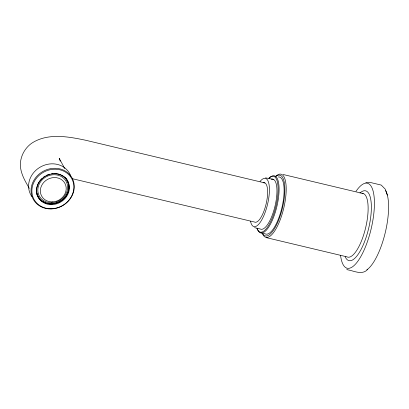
<?xml version="1.0" encoding="UTF-8"?>
<svg xmlns="http://www.w3.org/2000/svg" width="409" height="409" viewBox="0 0 409 409"><rect width="100%" height="100%" fill="white"/><g stroke="black" fill="none" stroke-linecap="round" stroke-linejoin="round"><path stroke-width="0.61" d="M367.507 269.603C361.965 275.375 354.143 270.911 347.716 269.817L346.689 269.091M365.81 182.491L370.907 182.613L381.244 185.078L385.268 189.183L387.313 195.124M265.528 177.849L273.468 179.393M72.327 178.692L254.5 222.036A20.281 6.59 -76.6 0 0 266.336 203.012A20.281 6.59 -76.6 0 0 263.161 182.808M283.166 174.505L363.688 193.687A32.766 10.644 -76.6 0 1 365.007 230.267A32.766 10.644 -76.6 0 1 346.898 256.832L266.371 237.649M264.894 182.941L85.471 140.205C67.904 136.54 47.531 132.761 31.544 143.324C25.496 147.715 21.386 154.556 20.522 162C19.443 171.688 24.673 180.4 29.356 188.401M254.536 227.639L260.277 229.004A25.741 8.364 -76.6 0 0 275.303 204.863A25.741 8.364 -76.6 0 0 271.269 179.219M260.073 232.634L265.098 233.83A29.33 9.53 -76.6 0 0 282.011 207.256A29.33 9.53 -76.6 0 0 278.289 176.969M64.745 168.574L59.208 158.303L60.241 161.161M385.672 190.64A43.216 14.044 -76.6 0 1 385.334 232.332A43.216 14.044 -76.6 0 1 366.863 269.817M356.06 191.248A43.686 14.192 -76.6 0 1 374.301 199.101A43.686 14.192 -76.6 0 1 360.145 257.721A43.686 14.192 -76.6 0 1 340.574 255.38M359.946 193.048A35.885 11.662 -76.6 0 1 368.795 227.803A35.885 11.662 -76.6 0 1 345.176 256.724M362.067 193.288A32.766 10.644 -76.6 0 1 363.172 193.467M275.865 176.207A32.454 10.542 -76.6 0 1 283.749 208.155A32.454 10.542 -76.6 0 1 262.302 233.294M275.947 176.299A31.207 10.138 -76.6 0 1 282.532 207.695A31.207 10.138 -76.6 0 1 262.496 233.375M269.01 178.37A29.33 9.53 -76.6 0 1 276.919 206.335A29.33 9.53 -76.6 0 1 257.225 228.483M268.989 178.048A28.707 9.325 -76.6 0 1 275.911 206.504A28.707 9.325 -76.6 0 1 256.913 228.35M260.078 181.438A24.806 8.062 -76.6 0 1 269.383 188.022A24.806 8.062 -76.6 0 1 261.724 219.945A24.806 8.062 -76.6 0 1 250.512 221.295M31.912 196.627A22.152 19.739 -29 0 1 41.145 166.601A22.152 19.739 -29 0 1 70.829 176.253M65.466 177.731A16.851 15.015 -29 0 1 59.694 201.719A16.851 15.015 -29 0 1 36.559 193.345M64.101 176.908A16.539 14.734 -29 0 1 60.164 201.294M59.627 201.596A16.539 14.734 -29 0 1 36.922 193.38M36.529 190.052A16.539 14.734 -29 0 1 36.575 188.927M62.27 175.594A16.539 14.734 -29 0 1 63.211 176.213M58.093 173.994A16.539 14.734 -29 0 1 66.785 194.863A16.539 14.734 -29 0 1 42.49 201.346A16.539 14.734 -29 0 1 42.234 178.227M43.175 177.44A16.539 14.734 -29 0 1 45.23 176.049M46.309 175.466A16.539 14.734 -29 0 1 49.765 174.157M51.56 173.774A16.539 14.734 -29 0 1 53.374 173.58M54.571 173.559A16.539 14.734 -29 0 1 57.526 173.871M50.997 208.938A22.152 19.739 -29 0 0 72.153 178.084A22.152 19.739 -29 0 0 34.831 178.81A22.152 19.739 -29 0 0 50.997 208.938M51.253 208.738A21.529 19.182 -29 0 0 71.81 178.748A21.529 19.182 -29 0 0 35.542 179.459A21.529 19.182 -29 0 0 51.253 208.738M51.708 204.628A16.851 15.015 -29 0 0 67.797 181.161A16.851 15.015 -29 0 0 39.412 181.714A16.851 15.015 -29 0 0 51.708 204.628M51.58 202.767A15.291 13.625 -29 0 0 66.181 181.468A15.291 13.625 -29 0 0 40.425 181.969A15.291 13.625 -29 0 0 51.58 202.767M52.286 201.893A13.262 11.815 -29 0 0 64.949 183.421A13.262 11.815 -29 0 0 42.608 183.861A13.262 11.815 -29 0 0 52.286 201.893"/></g></svg>
